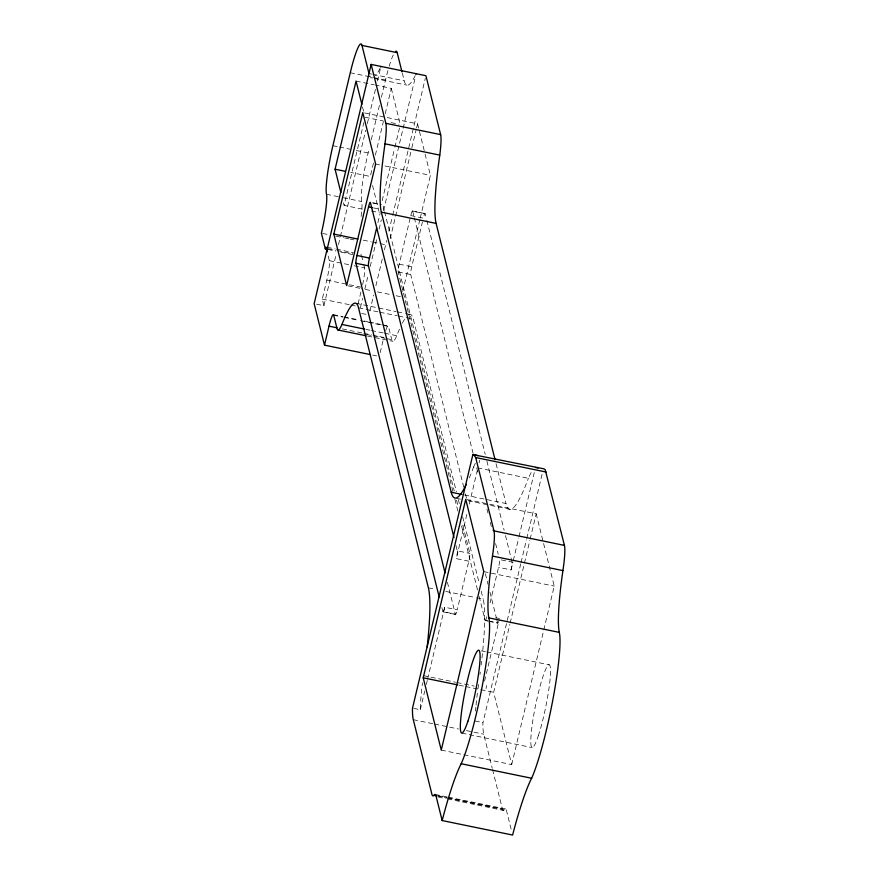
<?xml version="1.0" encoding="UTF-8"?>
<svg xmlns="http://www.w3.org/2000/svg" width="879" height="879" viewBox="0 0 879 879"><rect width="100%" height="100%" fill="white"/><g stroke="black" fill="none" stroke-linecap="round" stroke-linejoin="round"><path stroke-width="0.66" stroke-dasharray="4.39 3.3" d="M413.767 708.386L420.294 709.727L420.316 708.474A88.559 10.768 -78.4 0 1 422.491 682.796M520.731 563.835L482.901 722.912A88.559 10.768 -78.4 0 0 483.736 734.185L492.24 768.29M486.065 688.532L486.505 685.488M478.605 684.4L478.242 686.917A88.559 10.768 -78.4 0 0 477.901 689.345M362.357 209.125L344.096 205.367L363.807 122.599M316.583 304.178L323.922 305.694L322.285 299.102L326.801 280.104A16.097 1.956 -78.4 0 0 329.361 260.667L327.504 253.24M323.922 305.694L336.272 253.855M338.492 244.549L340.074 237.901M340.393 236.572L365.73 130.235M367.312 123.587L375.542 89.032M377.443 81.055L380.607 67.76M361.104 216.443A32.204 3.912 -78.4 0 0 361.73 201.533A40.258 4.889 -78.4 0 1 368.125 152.924L369.07 148.947M371.279 139.662L379.486 105.194M381.387 97.239L385.496 80.011A40.258 4.889 -78.4 0 1 387.925 70.54M373.476 163.12L370.29 176.47L350.721 172.438M375.377 155.111L383.332 121.731M385.244 113.721L391.287 88.361L375.63 85.131M382.178 200.61L394.572 148.54M394.891 147.211L399.67 127.18M358.105 303.815L361.719 288.631M377.926 222.596L380.113 213.399M360.412 307.628L362.631 298.322M364.851 289.015L368.334 274.391M370.224 266.425L376.882 238.506M379.091 229.199L381.31 219.893M383.53 210.597L415.514 76.341M369.883 310.968L373.674 295.025M375.893 285.719L382.233 259.129M384.442 249.823L386.661 240.527M388.881 231.221L392.364 216.597M392.682 215.267L425.293 78.352M390.21 238.703L411.526 149.232M411.844 147.892L416.294 129.191M416.613 127.862L417.569 123.851L362.785 112.567M452.927 491.35L398.187 271.974A6.439 0.78 -78.4 0 1 399.209 264.194L410.79 215.575A6.439 0.78 -78.4 0 1 412.669 211.202L425.183 213.784L426.513 219.102M380.178 352.633L383.804 337.437L373.114 335.24M402.725 291.509L419.909 219.387M420.228 218.058L430.413 175.317L425.139 154.21M463.793 487.274L410.713 274.545A6.439 0.78 -78.4 0 1 411.735 266.766L422.381 222.101M420.294 709.727L424.733 691.092M426.315 684.444L427.271 680.445M427.59 679.115L444.708 607.235L457.234 609.817L468.815 561.209A6.439 0.78 -78.4 0 0 469.836 553.429L462.211 522.851M468.815 561.209L456.289 558.626L467.068 513.402M469.287 504.085L477.209 470.836M479.11 462.848L479.736 460.189M490.108 602.807L498.558 567.329A6.439 0.78 -78.4 0 0 499.58 559.549L512.105 562.131A6.439 0.78 -78.4 0 1 511.084 569.911L498.558 567.329M484.593 681.082L499.184 619.849M511.084 569.911L512.984 561.923M513.292 560.593L518.687 537.981M519.006 536.651L534.531 471.474M521.049 562.505L526.455 539.816M526.774 538.486L542.354 473.1M463.848 754.753L511.699 764.609L493.657 692.3L509.842 624.365M510.161 623.035L524.126 564.428M524.444 563.098L529.839 540.453M530.147 539.113L536.179 513.808L465.738 499.305M511.699 764.609L554.22 586.117L536.179 513.808M360.819 255.02L361.181 254.306M369.004 73.572L371.608 74.111M372.916 74.374L404.219 80.824A120.764 14.679 -78.4 0 0 415.888 74.243M350.271 72.748L372.443 77.319M373.751 77.583L385.496 80.011M374.212 78.407L406.823 85.12M356.061 81.11L374.322 84.867M365.082 117.259L383.343 121.016M391.166 122.631L399 124.247M332.899 145.672L338.118 146.749M339.426 147.013L349.864 149.166M356.38 150.507L368.125 152.924M375.619 164.032L379.629 164.856M384.98 165.966L430.413 175.317M372.751 202.785L381.508 204.587M412.504 210.971L425.029 213.553M372.905 203.016L379.168 204.302M326.505 194.281L338.25 196.698M343.469 197.775L361.73 201.533M373.542 207.905L378.541 208.938M410.79 215.575L423.315 218.157A6.439 0.78 -78.4 0 1 425.183 213.784M371.487 211.015L379.31 212.619M363.225 240.154L371.246 241.802M372.586 242.077L387.276 245.109M322.692 233.44L327.911 234.517M335.745 236.121L343.568 237.737M344.876 238L348.787 238.813M350.084 239.077L354.006 239.89M327.23 247.263L335.097 248.933M336.36 249.142L353.325 252.636M328.109 248.68L335.932 250.295M337.239 250.57L352.897 253.789M327.922 249.449L335.756 251.053M340.975 252.13L352.71 254.547M399.209 264.194L411.735 266.766M398.187 271.974L410.713 274.545M329.361 260.667L348.93 264.689M354.149 265.766L364.587 267.919A16.097 1.956 -78.4 0 1 362.489 285.345M326.801 280.104L360.72 287.092M348.007 285.84L360.027 288.312M365.378 289.422L372.059 290.795M377.399 291.894L390.77 294.652M396.11 295.751L401.461 296.849M356.039 303.354L377.421 307.76M378.75 308.035L396.121 311.616M397.462 311.891L404.142 313.265M405.483 313.539L410.823 314.638M322.285 299.102L349.677 304.738M350.974 305.013L356.193 306.079M358.522 307.826L378.563 311.957M379.904 312.232L397.275 315.803M398.605 316.077L413.306 319.11L456.355 491.636M361.588 313.451L366.488 314.451M333.295 314.638L342.645 316.561M343.986 316.836L358.687 319.868M364.027 320.967L368.037 321.791M369.378 322.066L381.398 324.538M382.739 324.812L388.078 325.922M333.69 315.22L343.052 317.143M344.381 317.418L359.082 320.45M360.423 320.725L381.794 325.131M383.134 325.406L388.485 326.505L391.77 339.69A44.28 5.384 -78.4 0 0 396.748 335.723A128.806 15.657 -78.4 0 1 400.099 327.757M366.016 329.394L370.026 330.218M371.356 330.493L383.387 332.965M384.727 333.24L396.748 335.723M342.37 328.911L362.423 333.031M363.752 333.317L371.773 334.965M366.378 334.459L385.09 338.316M386.419 338.591L391.77 339.69M367.477 336.064L392.869 341.294M372.597 355.05L376.608 355.874M469.254 477.956A161.011 19.569 -78.4 0 0 473.605 467.035L476.275 467.584M477.616 467.859L528.389 478.319A88.153 10.713 -78.4 0 1 532.081 470.935M464.573 494.987L505.996 503.513A161.011 19.569 -78.4 0 0 528.389 478.319M456.399 498.327L460.409 499.151M468.078 500.722L509.842 509.337M455.992 545.529L457.311 550.847L469.836 553.429M483.78 571.603L554.22 586.117M428.392 587.853L435.072 589.227M445.763 591.424L475.154 597.478M476.495 597.753L483.175 599.137A161.011 19.569 -78.4 0 1 481.176 665.007M495.745 617.75L499.503 618.519M441.84 607.62L442.84 611.608L455.366 614.19A6.439 0.78 -78.4 0 0 457.234 609.817M479.132 596.38L485.098 620.31L487.603 620.827M488.856 621.09L497.624 622.892A6.439 0.78 -78.4 0 0 498.525 621.871M442.994 611.85L455.52 614.421M485.263 620.552L487.768 621.068M489.021 621.321L497.789 623.123M481.329 650.834L485.318 651.658M486.647 651.932L549.111 664.788M423.458 675.632L455.52 682.247M456.86 682.522L474.231 686.092M459.102 685.191L464.42 686.279M465.749 686.554L493.657 692.3M475.078 721.011L482.912 722.626M413.295 719.681L433.226 723.78M434.556 724.054L458.475 728.988M466.452 730.625L483.736 734.185M461.761 733.097L532.202 747.611M441.258 750.106L462.519 754.479M435.182 794.451L447.147 796.912M448.477 797.187L505.623 808.955M438.588 795.825L446.565 797.462M447.894 797.736L502.392 808.966A40.258 4.889 -78.4 0 0 504.458 809.79A32.204 3.912 -78.4 0 1 506.381 810.119L511.622 831.116M436.676 795.836L446.576 797.802M447.301 798.022L506.381 810.119M438.269 797.011L446.246 798.648M447.576 798.923L503.392 810.416M417.569 123.851L424.81 152.891M402.307 73.144L404.219 80.824M496.064 463.694L505.996 503.513M426.842 220.431L485.23 454.432M486.889 461.079L504.139 530.224M505.469 535.542L512.105 562.131M391.287 88.361L400.297 124.51M412.669 211.202L413.987 216.52M414.328 217.849L473.045 453.19M476.693 467.815L478.011 473.133M486.977 509.029L487.966 513.017M490.295 522.324L492.284 530.301M495.602 543.596L498.25 554.231M465.452 493.921L466.771 499.25M485.351 573.701L488.01 584.337M489.999 592.314L496.294 617.574M496.635 618.904L497.624 622.892M362.5 106.93L363.796 112.094M458.344 499.602L459.332 503.579M462.651 516.852L479.198 583.206M481.187 591.171L483.175 599.137M384.255 210.4L382.925 205.082A6.439 0.78 -78.4 0 0 382.365 205.301M384.584 211.729L454.245 490.932M456.564 500.239L458.223 506.886M454.915 499.327L457.904 511.292M461.552 525.917L477.802 591.062M372.542 185.502L378.992 211.334M447.4 582.283L455.366 614.19M492.57 769.608L502.392 808.966M361.5 255.547L363.346 262.964M363.653 264.205L364.587 267.919M343.447 202.785L344.096 205.367M457.311 550.847A6.439 0.78 -78.4 0 1 456.289 558.626M444.708 607.235A6.439 0.78 -78.4 0 1 442.84 611.608M385.749 330.416A16.097 1.956 -78.4 0 1 388.485 326.505M408.471 314.902A128.806 15.657 -78.4 0 1 413.306 319.11M402.351 323.142A128.806 15.657 -78.4 0 1 405.626 317.758M380.058 68.254A120.764 14.679 -78.4 0 1 375.575 75.638M372.784 77.857A120.764 14.679 -78.4 0 1 369.707 75.726M473.605 467.035A88.153 10.713 -78.4 0 1 475.341 463.244M475.55 711.056A88.559 10.768 -78.4 0 1 475.869 707.134M476.055 705.09A88.559 10.768 -78.4 0 1 477.583 691.729M480.286 672.094A161.011 19.569 -78.4 0 1 479.978 674.512M389.155 66.277A40.258 4.889 -78.4 0 1 393.704 54.037M486.779 616.717A6.439 0.78 -78.4 0 1 485.098 620.31M538.311 735.811A42.269 5.142 -78.4 0 0 550.155 666.326A42.269 5.142 -78.4 0 0 533.487 716.473A42.269 5.142 -78.4 0 0 538.311 735.811"/><path stroke-width="1.32" d="M340.865 192.457L335.075 169.218L356.061 81.11L361.862 104.348M327.922 249.449L325.318 248.911L325.867 247.043L327.197 251.998M495.064 459.706L436.105 223.409A128.806 15.657 -78.4 0 1 439.775 155.111A44.28 5.384 -78.4 0 0 440.632 134.608L425.93 75.704L371.147 64.42L314.144 303.673L324.494 345.15L369.927 354.501M333.833 234.1L362.785 112.567L375.619 164.032L346.667 285.565L333.833 234.1L357.885 239.055M324.494 345.15L329.01 326.153A16.097 1.956 -78.4 0 1 333.69 315.22L336.987 328.405A44.28 5.384 -78.4 0 0 341.964 324.439A128.806 15.657 -78.4 0 1 358.522 307.826L428.392 587.853A161.011 19.569 -78.4 0 1 427.183 646.867M439.192 596.984L355.929 263.26A6.439 0.78 -78.4 0 1 356.951 255.481L368.532 206.873A6.439 0.78 -78.4 0 1 370.4 202.5L453.993 537.552M445.082 572.976L368.444 265.843A6.439 0.78 -78.4 0 1 369.466 258.063L376.673 227.848M434.017 795.286A32.204 3.912 -78.4 0 1 435.94 795.616L442.159 820.546L512.6 835.05A112.71 13.701 -78.4 0 1 531.63 778.256A80.505 9.79 -78.4 0 0 552.781 700.134A80.505 9.79 -78.4 0 0 559.275 632.375A116.731 14.185 -78.4 0 1 562.923 570.592A44.28 5.384 -78.4 0 0 564.439 545.398L545.2 469.705L543.958 468.837L472.869 454.586L412.46 708.408A88.559 10.768 -78.4 0 0 413.295 719.681L431.952 794.451A40.258 4.889 -78.4 0 0 434.017 795.286L436.676 795.836M423.217 677.797L465.738 499.305L483.78 571.603L441.258 750.106L423.217 677.797L457.772 684.917M380.673 66.991L380.926 66.43M415.888 74.243L416.141 73.682M325.318 248.911L321.395 233.166A32.204 3.912 -78.4 0 0 326.505 194.281A40.258 4.889 -78.4 0 1 332.899 145.672L350.271 72.748A40.258 4.889 -78.4 0 1 361.972 45.411L397.198 52.663L401.989 71.869M371.147 64.42L385.837 123.324L440.632 134.608M385.837 123.324A44.28 5.384 -78.4 0 1 384.991 143.826L439.775 155.111M335.075 169.218L345.502 171.361M368.532 206.873L372.289 207.653M384.991 143.826A128.806 15.657 -78.4 0 0 381.321 212.125L436.105 223.409M356.951 255.481L369.466 258.063M355.929 263.26L368.444 265.843M341.964 324.439L364.675 329.12M329.01 326.153L337.031 327.812M338.074 330.01L366.136 335.789M472.869 454.586L478.088 455.663M535.476 467.485L538.091 468.024M473.517 454.333L475.693 457.53L546.134 472.034M381.321 212.125L451.213 492.229L461.904 494.437M475.693 457.53L493.998 530.894L564.439 545.398M493.998 530.894A44.28 5.384 -78.4 0 1 492.482 556.077L562.923 570.592M492.482 556.077A116.731 14.185 -78.4 0 0 488.834 617.86L559.275 632.375M442.159 820.546A112.71 13.701 -78.4 0 1 461.189 763.741L531.63 778.256M361.972 45.411L369.004 73.572M395.484 51.487A40.258 4.889 -78.4 0 1 397.198 52.663M466.32 484.395A161.011 19.569 -78.4 0 1 451.213 492.229M488.834 617.86A80.505 9.79 -78.4 0 1 482.34 685.631A80.505 9.79 -78.4 0 1 461.189 763.741M467.881 721.296A42.269 5.142 -78.4 0 0 479.714 651.811A42.269 5.142 -78.4 0 0 463.046 701.958A42.269 5.142 -78.4 0 0 467.881 721.296"/></g></svg>
